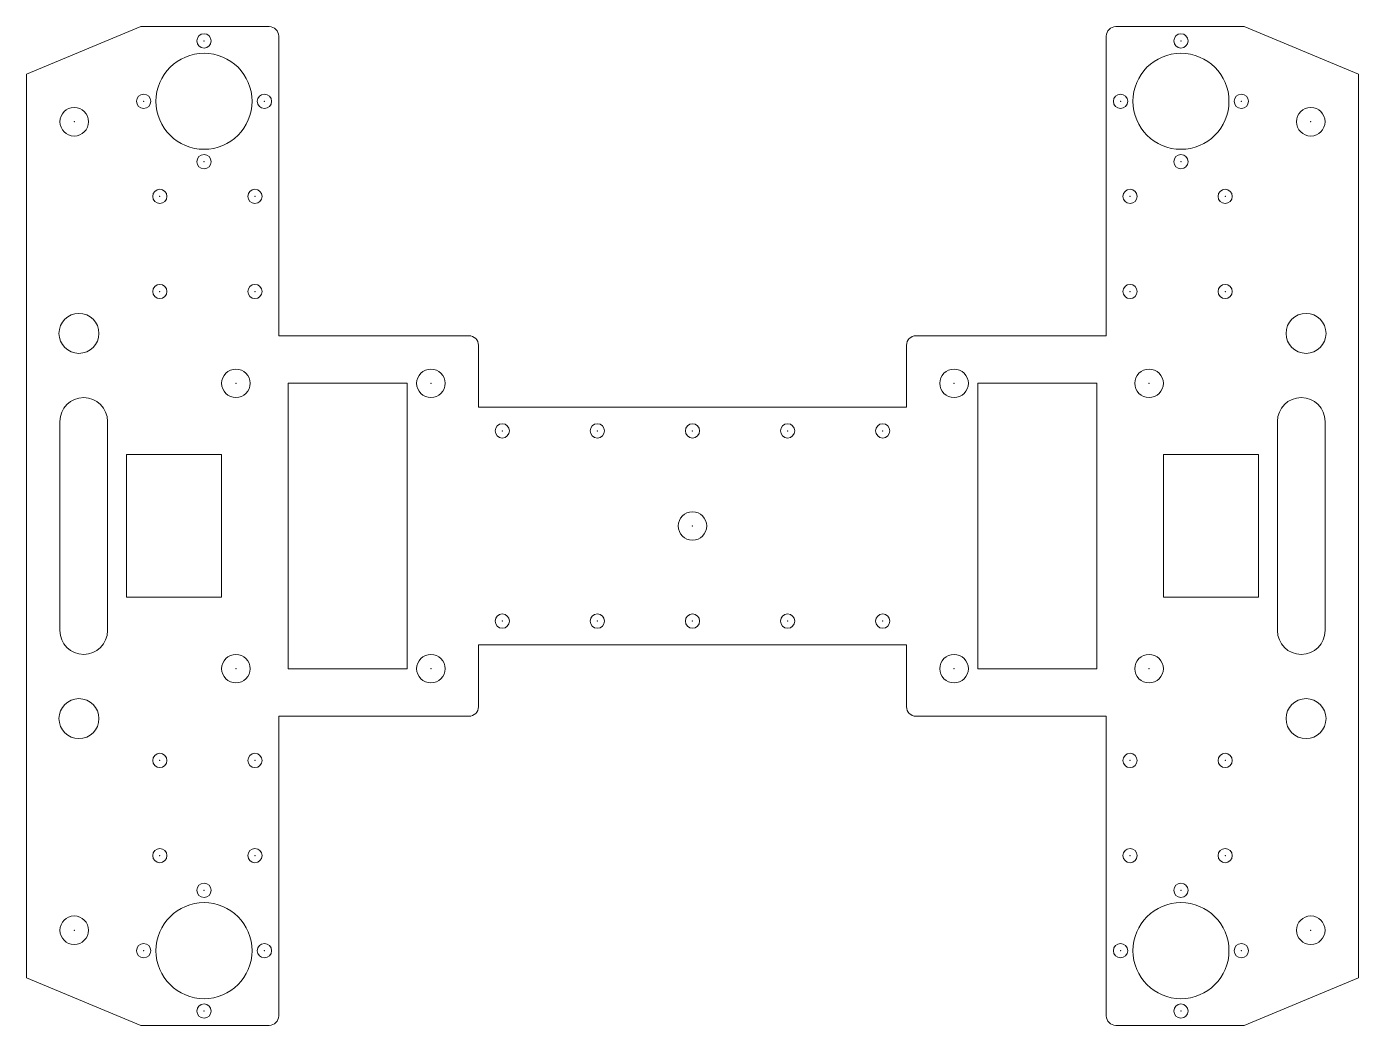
# Model space of a CAD drawing. Header units: millimetres. Extents: x 68.4 to 124.4, y 150.7 to 192.7.
import ezdxf

# ---------------------------------------------------------------- set-up
doc = ezdxf.new("R2010")
doc.units = ezdxf.units.MM
doc.header["$PDSIZE"] = -1

msp = doc.modelspace()

# ---------------------------------------------------------------- linework, layer by layer
at = {"color": 7, "linetype": 'Continuous', "lineweight": 15}
for p, q in [((73.226, 192.721), (68.426, 190.721)), ((78.626, 192.721), (73.226, 192.721)), ((119.626, 192.721), (114.226, 192.721)), ((124.426, 190.721), (119.626, 192.721)), ((79.026, 179.721), (79.026, 192.321)), ((113.826, 192.321), (113.826, 179.721)), ((68.426, 190.721), (68.426, 152.721)), ((124.426, 152.721), (124.426, 190.721)), ((87.026, 179.721), (79.026, 179.721)), ((87.426, 176.721), (87.426, 179.321)), ((105.426, 179.321), (105.426, 176.721)), ((113.826, 179.721), (105.826, 179.721)), ((84.426, 177.721), (79.426, 177.721)), ((79.426, 177.721), (79.426, 165.721)), ((84.426, 165.721), (84.426, 177.721)), ((108.426, 177.721), (108.426, 165.721)), ((113.426, 177.721), (108.426, 177.721)), ((113.426, 165.721), (113.426, 177.721)), ((105.426, 176.721), (87.426, 176.721)), ((69.826, 176.121), (69.826, 167.321)), ((71.826, 167.321), (71.826, 176.121)), ((121.026, 176.121), (121.026, 167.321)), ((123.026, 167.321), (123.026, 176.121)), ((76.626, 174.721), (72.626, 174.721)), ((72.626, 174.721), (72.626, 168.721)), ((76.626, 168.721), (76.626, 174.721)), ((116.226, 174.721), (116.226, 168.721)), ((120.226, 174.721), (116.226, 174.721)), ((120.226, 168.721), (120.226, 174.721)), ((72.626, 168.721), (76.626, 168.721)), ((116.226, 168.721), (120.226, 168.721)), ((87.426, 166.721), (105.426, 166.721)), ((87.426, 164.121), (87.426, 166.721)), ((105.426, 166.721), (105.426, 164.121)), ((79.426, 165.721), (84.426, 165.721)), ((108.426, 165.721), (113.426, 165.721)), ((79.026, 163.721), (87.026, 163.721)), ((79.026, 151.121), (79.026, 163.721)), ((105.826, 163.721), (113.826, 163.721)), ((113.826, 163.721), (113.826, 151.121)), ((68.426, 152.721), (73.226, 150.721)), ((119.626, 150.721), (124.426, 152.721)), ((73.226, 150.721), (78.626, 150.721)), ((114.226, 150.721), (119.626, 150.721))]:
    msp.add_line(p, q, dxfattribs=at)
for centre, radius in [((75.886, 192.121), 0.3), ((116.966, 192.121), 0.3), ((75.886, 189.581), 2.02), ((116.966, 189.581), 2.02), ((73.346, 189.581), 0.3), ((78.426, 189.581), 0.3), ((114.426, 189.581), 0.3), ((119.506, 189.581), 0.3), ((70.426, 188.721), 0.6), ((122.426, 188.721), 0.6), ((75.886, 187.041), 0.3), ((116.966, 187.041), 0.3), ((74.026, 185.581), 0.3), ((78.026, 185.581), 0.3), ((114.826, 185.581), 0.3), ((118.826, 185.581), 0.3), ((74.026, 181.581), 0.3), ((78.026, 181.581), 0.3), ((114.826, 181.581), 0.3), ((118.826, 181.581), 0.3), ((70.626, 179.821), 0.84), ((122.226, 179.821), 0.84), ((77.226, 177.721), 0.6), ((85.426, 177.721), 0.6), ((107.426, 177.721), 0.6), ((115.626, 177.721), 0.6), ((88.426, 175.721), 0.3), ((92.426, 175.721), 0.3), ((96.426, 175.721), 0.3), ((100.426, 175.721), 0.3), ((104.426, 175.721), 0.3), ((96.426, 171.721), 0.6), ((88.426, 167.721), 0.3), ((92.426, 167.721), 0.3), ((96.426, 167.721), 0.3), ((100.426, 167.721), 0.3), ((104.426, 167.721), 0.3), ((77.226, 165.721), 0.6), ((85.426, 165.721), 0.6), ((107.426, 165.721), 0.6), ((115.626, 165.721), 0.6), ((70.626, 163.621), 0.84), ((122.226, 163.621), 0.84), ((74.026, 161.861), 0.3), ((78.026, 161.861), 0.3), ((114.826, 161.861), 0.3), ((118.826, 161.861), 0.3), ((74.026, 157.861), 0.3), ((78.026, 157.861), 0.3), ((114.826, 157.861), 0.3), ((118.826, 157.861), 0.3), ((75.886, 156.401), 0.3), ((116.966, 156.401), 0.3), ((75.886, 153.861), 2.02), ((116.966, 153.861), 2.02), ((70.426, 154.721), 0.6), ((122.426, 154.721), 0.6), ((73.346, 153.861), 0.3), ((78.426, 153.861), 0.3), ((114.426, 153.861), 0.3), ((119.506, 153.861), 0.3), ((75.886, 151.321), 0.3), ((116.966, 151.321), 0.3)]:
    msp.add_circle(centre, radius, dxfattribs=at)
for centre, radius, start, end in [((78.626, 192.321), 0.4, 0, 90), ((114.226, 192.321), 0.4, 90, 180), ((87.026, 179.321), 0.4, 0, 90), ((105.826, 179.321), 0.4, 90, 180), ((70.826, 176.121), 1, 0, 180), ((122.026, 176.121), 1, 360, 180), ((70.826, 167.321), 1, 180, 0), ((122.026, 167.321), 1, 180, 0), ((87.026, 164.121), 0.4, 270, 0), ((105.826, 164.121), 0.4, 180, 270), ((78.626, 151.121), 0.4, 270, 0), ((114.226, 151.121), 0.4, 180, 270)]:
    msp.add_arc(centre, radius, start, end, dxfattribs=at)
at = {"color": 7, "linetype": 'Continuous', "lineweight": 0}
for p in [(75.886, 192.121), (116.966, 192.121), (73.346, 189.581), (78.426, 189.581), (114.426, 189.581), (119.506, 189.581), (70.426, 188.721), (122.426, 188.721), (75.886, 187.041), (116.966, 187.041), (74.026, 185.581), (78.026, 185.581), (114.826, 185.581), (118.826, 185.581), (74.026, 181.581), (78.026, 181.581), (114.826, 181.581), (118.826, 181.581), (77.226, 177.721), (85.426, 177.721), (107.426, 177.721), (115.626, 177.721), (88.426, 175.721), (92.426, 175.721), (96.426, 175.721), (100.426, 175.721), (104.426, 175.721), (96.426, 171.721), (88.426, 167.721), (92.426, 167.721), (96.426, 167.721), (100.426, 167.721), (104.426, 167.721), (77.226, 165.721), (85.426, 165.721), (107.426, 165.721), (115.626, 165.721), (74.026, 161.861), (78.026, 161.861), (114.826, 161.861), (118.826, 161.861), (74.026, 157.861), (78.026, 157.861), (114.826, 157.861), (118.826, 157.861), (75.886, 156.401), (116.966, 156.401), (70.426, 154.721), (122.426, 154.721), (73.346, 153.861), (78.426, 153.861), (114.426, 153.861), (119.506, 153.861), (75.886, 151.321), (116.966, 151.321)]:
    msp.add_point(p, dxfattribs=at)

doc.saveas('drawing.dxf')
